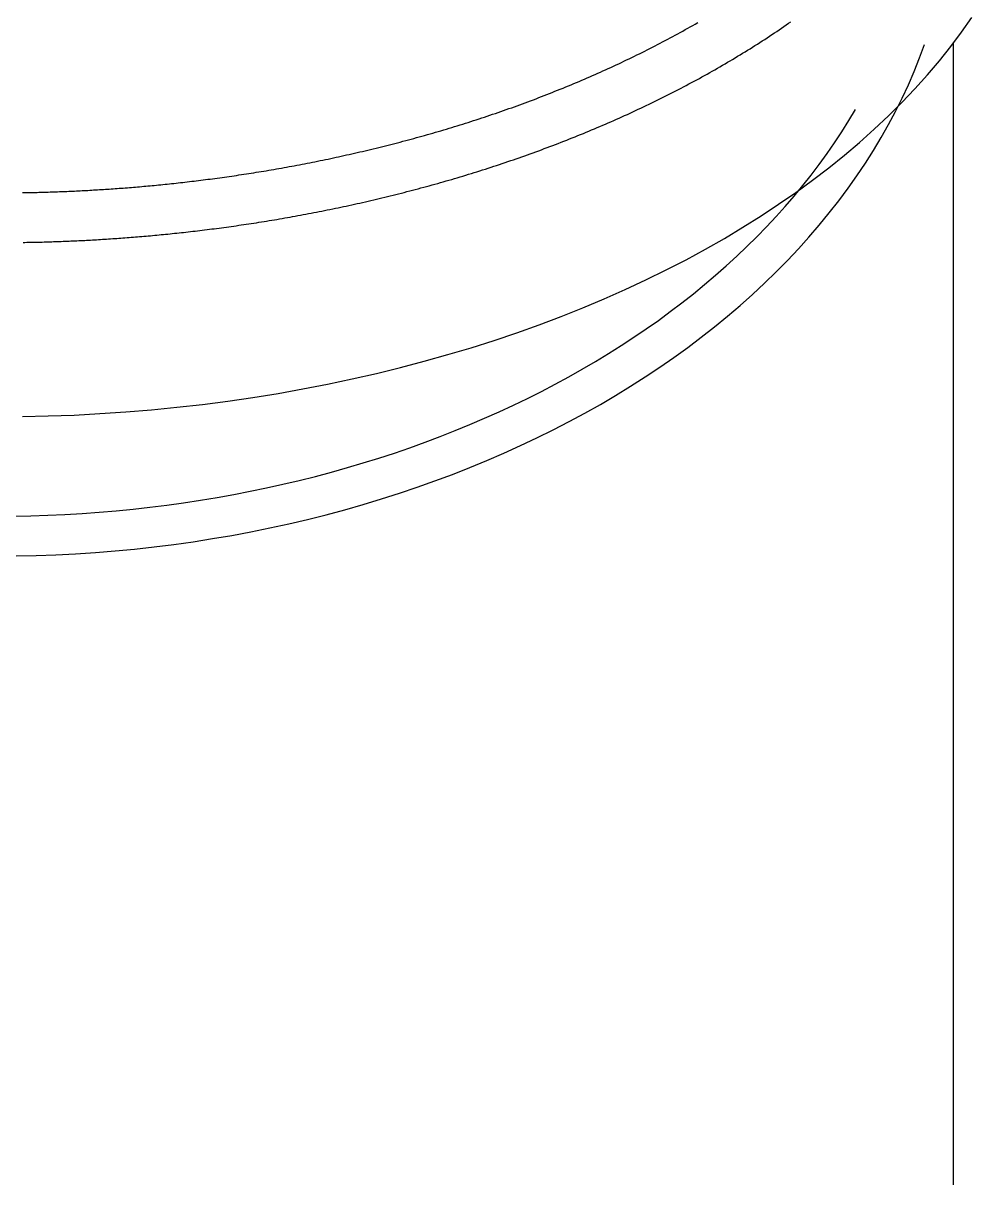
# Model space of a CAD drawing. Extents: x -9.8 to 51.7, y -19.1 to 44.1.
# Drawn here: x 42.36 to 49.1, y 26.22 to 34.47 of the extents above; entities that cross this region are included whole.
import ezdxf

# ---------------------------------------------------------------- set-up
doc = ezdxf.new("R2010")
doc.units = 0
doc.layers.get('0').update_dxf_attribs({"linetype": 'CONTINUOUS'})

msp = doc.modelspace()

# ---------------------------------------------------------------- linework, layer by layer
at = {"color": 7, "linetype": 'CONTINUOUS'}
msp.add_line((48.9695, 26.2211), (48.9695, 34.3346), dxfattribs=at)
for points in [[(42.3535, 31.6787, 0), (42.5375, 31.6828, 0), (42.7212, 31.6898, 0), (42.9046, 31.6994, 0), (43.0876, 31.7119, 0), (43.27, 31.7271, 0), (43.4517, 31.745, 0), (43.6326, 31.7656, 0), (43.8127, 31.789, 0), (43.9918, 31.8151, 0), (44.1698, 31.8438, 0), (44.3466, 31.8752, 0), (44.5221, 31.9093, 0), (44.6961, 31.946, 0), (44.8687, 31.9853, 0), (45.0396, 32.0272, 0), (45.2088, 32.0716, 0), (45.3761, 32.1186, 0), (45.5416, 32.1681, 0), (45.7049, 32.22, 0), (45.8662, 32.2744, 0), (46.0252, 32.3312, 0), (46.182, 32.3904, 0), (46.3362, 32.4519, 0), (46.488, 32.5157, 0), (46.6372, 32.5818, 0), (46.7837, 32.6501, 0), (46.9274, 32.7206, 0), (47.0683, 32.7932, 0), (47.2062, 32.868, 0), (47.341, 32.9447, 0), (47.4728, 33.0235, 0), (47.6013, 33.1042, 0), (47.7266, 33.1869, 0), (47.8485, 33.2714, 0), (47.9671, 33.3577, 0), (48.0821, 33.4458, 0), (48.1935, 33.5356, 0), (48.3014, 33.627, 0), (48.4055, 33.72, 0), (48.5059, 33.8146, 0), (48.6024, 33.9106, 0), (48.6951, 34.0081, 0), (48.7839, 34.1069, 0), (48.8687, 34.207, 0), (48.9494, 34.3084, 0), (49.026, 34.4109, 0), (49.0986, 34.5146, 0)], [(42.3102, 30.6884, 0), (42.4508, 30.6915, 0), (42.5913, 30.6966, 0), (42.7317, 30.7038, 0), (42.8718, 30.7131, 0), (43.0115, 30.7244, 0), (43.151, 30.7377, 0), (43.29, 30.7531, 0), (43.4285, 30.7705, 0), (43.5665, 30.7899, 0), (43.7039, 30.8114, 0), (43.8407, 30.8348, 0), (43.9767, 30.8603, 0), (44.1119, 30.8877, 0), (44.2464, 30.9171, 0), (44.3799, 30.9485, 0), (44.5125, 30.9818, 0), (44.644, 31.017, 0), (44.7746, 31.0542, 0), (44.904, 31.0933, 0), (45.0322, 31.1342, 0), (45.1592, 31.177, 0), (45.2849, 31.2217, 0), (45.4093, 31.2682, 0), (45.5323, 31.3165, 0), (45.6539, 31.3666, 0), (45.774, 31.4185, 0), (45.8925, 31.4721, 0), (46.0095, 31.5274, 0), (46.1248, 31.5844, 0), (46.2384, 31.6431, 0), (46.3502, 31.7035, 0), (46.4603, 31.7655, 0), (46.5685, 31.8291, 0), (46.6749, 31.8942, 0), (46.7793, 31.9609, 0), (46.8817, 32.0291, 0), (46.9822, 32.0988, 0), (47.0805, 32.1699, 0), (47.1768, 32.2425, 0), (47.2709, 32.3164, 0), (47.3628, 32.3917, 0), (47.4526, 32.4684, 0), (47.54, 32.5463, 0), (47.6252, 32.6255, 0), (47.708, 32.706, 0), (47.7884, 32.7876, 0), (47.8665, 32.8704, 0), (47.9421, 32.9543, 0), (48.0152, 33.0393, 0), (48.0858, 33.1254, 0), (48.1539, 33.2124, 0), (48.2194, 33.3005, 0), (48.2824, 33.3895, 0), (48.3427, 33.4793, 0), (48.4004, 33.5701, 0), (48.4554, 33.6617, 0), (48.5077, 33.754, 0), (48.5573, 33.8471, 0), (48.6042, 33.9409, 0), (48.6483, 34.0354, 0), (48.6896, 34.1305, 0), (48.7282, 34.2262, 0), (48.7639, 34.3224, 0)], [(42.2912, 30.971, 0), (42.4128, 30.9734, 0), (42.5344, 30.9773, 0), (42.6559, 30.9829, 0), (42.7772, 30.99, 0), (42.8983, 30.9987, 0), (43.0191, 31.009, 0), (43.1397, 31.0209, 0), (43.2599, 31.0343, 0), (43.3797, 31.0493, 0), (43.4992, 31.0659, 0), (43.6182, 31.084, 0), (43.7367, 31.1037, 0), (43.8546, 31.1249, 0), (43.972, 31.1476, 0), (44.0888, 31.1719, 0), (44.2049, 31.1977, 0), (44.3203, 31.225, 0), (44.435, 31.2538, 0), (44.549, 31.2841, 0), (44.6621, 31.3158, 0), (44.7744, 31.3491, 0), (44.8857, 31.3838, 0), (44.9962, 31.4199, 0), (45.1057, 31.4575, 0), (45.2142, 31.4965, 0), (45.3217, 31.5369, 0), (45.4281, 31.5787, 0), (45.5334, 31.6219, 0), (45.6375, 31.6664, 0), (45.7405, 31.7123, 0), (45.8422, 31.7595, 0), (45.9427, 31.8081, 0), (46.0419, 31.8579, 0), (46.1398, 31.9091, 0), (46.2364, 31.9615, 0), (46.3315, 32.0151, 0), (46.4253, 32.07, 0), (46.5176, 32.1261, 0), (46.6084, 32.1834, 0), (46.6977, 32.2419, 0), (46.7855, 32.3015, 0), (46.8717, 32.3623, 0), (46.9563, 32.4242, 0), (47.0393, 32.4871, 0), (47.1206, 32.5512, 0), (47.2002, 32.6162, 0), (47.2782, 32.6824, 0), (47.3544, 32.7495, 0), (47.4288, 32.8176, 0), (47.5014, 32.8866, 0), (47.5722, 32.9566, 0), (47.6412, 33.0275, 0), (47.7084, 33.0993, 0), (47.7736, 33.172, 0), (47.8369, 33.2455, 0), (47.8983, 33.3198, 0), (47.9578, 33.3949, 0), (48.0153, 33.4707, 0), (48.0708, 33.5473, 0), (48.1243, 33.6246, 0), (48.1758, 33.7026, 0), (48.2252, 33.7813, 0), (48.2726, 33.8606, 0)]]:
    msp.add_polyline3d(points, dxfattribs=at)
at = {"color": 7}
for points in [[(42.353, 33.2697, 0), (42.3661, 33.2699, 0), (42.3792, 33.2701, 0), (42.3923, 33.2703, 0), (42.4054, 33.2706, 0), (42.4185, 33.2708, 0), (42.4317, 33.2711, 0), (42.4448, 33.2714, 0), (42.4579, 33.2717, 0), (42.4711, 33.272, 0), (42.4842, 33.2724, 0), (42.4974, 33.2727, 0), (42.5106, 33.2731, 0), (42.5238, 33.2735, 0), (42.537, 33.2739, 0), (42.5502, 33.2743, 0), (42.5635, 33.2747, 0), (42.5767, 33.2752, 0), (42.59, 33.2756, 0), (42.6033, 33.2761, 0), (42.6166, 33.2766, 0), (42.6299, 33.2771, 0), (42.6432, 33.2777, 0), (42.6566, 33.2782, 0), (42.6699, 33.2788, 0), (42.6833, 33.2793, 0), (42.6968, 33.2799, 0), (42.7102, 33.2805, 0), (42.7237, 33.2812, 0), (42.7372, 33.2818, 0), (42.7507, 33.2825, 0), (42.7642, 33.2832, 0), (42.7778, 33.2838, 0), (42.7914, 33.2846, 0), (42.805, 33.2853, 0), (42.8187, 33.286, 0), (42.8324, 33.2868, 0), (42.8461, 33.2876, 0), (42.8598, 33.2884, 0), (42.8736, 33.2892, 0), (42.8874, 33.29, 0), (42.9013, 33.2909, 0), (42.9151, 33.2918, 0), (42.9291, 33.2926, 0), (42.943, 33.2935, 0), (42.957, 33.2945, 0), (42.971, 33.2954, 0), (42.9851, 33.2964, 0), (42.9992, 33.2974, 0), (43.0133, 33.2984, 0), (43.0275, 33.2994, 0), (43.0418, 33.3004, 0), (43.056, 33.3015, 0), (43.0703, 33.3026, 0), (43.0847, 33.3037, 0), (43.0991, 33.3048, 0), (43.1135, 33.3059, 0), (43.128, 33.3071, 0), (43.1426, 33.3083, 0), (43.1572, 33.3095, 0), (43.1718, 33.3108, 0), (43.1865, 33.312, 0), (43.2013, 33.3133, 0), (43.2161, 33.3146, 0), (43.2309, 33.3159, 0), (43.2458, 33.3173, 0), (43.2608, 33.3187, 0), (43.2758, 33.3201, 0), (43.2908, 33.3215, 0), (43.306, 33.323, 0), (43.3212, 33.3245, 0), (43.3364, 33.326, 0), (43.3517, 33.3275, 0), (43.3671, 33.3291, 0), (43.3825, 33.3306, 0), (43.398, 33.3323, 0), (43.4135, 33.3339, 0), (43.4292, 33.3356, 0), (43.4448, 33.3373, 0), (43.4606, 33.339, 0), (43.4764, 33.3408, 0), (43.4923, 33.3425, 0), (43.5083, 33.3444, 0), (43.5243, 33.3462, 0), (43.5404, 33.3481, 0), (43.5565, 33.35, 0), (43.5727, 33.3519, 0), (43.589, 33.3539, 0), (43.6054, 33.3559, 0), (43.6218, 33.3579, 0), (43.6382, 33.36, 0), (43.6548, 33.3621, 0), (43.6713, 33.3642, 0), (43.688, 33.3664, 0), (43.7047, 33.3686, 0), (43.7215, 33.3708, 0), (43.7383, 33.3731, 0), (43.7552, 33.3754, 0), (43.7721, 33.3777, 0), (43.7891, 33.3801, 0), (43.8062, 33.3825, 0), (43.8233, 33.3849, 0), (43.8405, 33.3874, 0), (43.8577, 33.3899, 0), (43.875, 33.3924, 0), (43.8923, 33.395, 0), (43.9097, 33.3976, 0), (43.9272, 33.4003, 0), (43.9446, 33.4029, 0), (43.9622, 33.4057, 0), (43.9797, 33.4084, 0), (43.9973, 33.4112, 0), (44.015, 33.414, 0), (44.0327, 33.4169, 0), (44.0505, 33.4198, 0), (44.0683, 33.4227, 0), (44.0861, 33.4257, 0), (44.104, 33.4287, 0), (44.1219, 33.4318, 0), (44.1399, 33.4349, 0), (44.1579, 33.438, 0), (44.1759, 33.4412, 0), (44.194, 33.4444, 0), (44.2121, 33.4476, 0), (44.2303, 33.4509, 0), (44.2485, 33.4542, 0), (44.2667, 33.4576, 0), (44.2849, 33.461, 0), (44.3033, 33.4644, 0), (44.3216, 33.4679, 0), (44.34, 33.4714, 0), (44.3584, 33.4749, 0), (44.3768, 33.4785, 0), (44.3953, 33.4821, 0), (44.4138, 33.4858, 0), (44.4323, 33.4895, 0), (44.4509, 33.4933, 0), (44.4695, 33.497, 0), (44.4881, 33.5009, 0), (44.5067, 33.5047, 0), (44.5254, 33.5086, 0), (44.5441, 33.5126, 0), (44.5629, 33.5166, 0), (44.5816, 33.5206, 0), (44.6004, 33.5246, 0), (44.6192, 33.5287, 0), (44.6381, 33.5329, 0), (44.6569, 33.5371, 0), (44.6758, 33.5413, 0), (44.6947, 33.5456, 0), (44.7136, 33.5499, 0), (44.7326, 33.5542, 0), (44.7516, 33.5586, 0), (44.7705, 33.563, 0), (44.7896, 33.5675, 0), (44.8086, 33.572, 0), (44.8276, 33.5766, 0), (44.8467, 33.5812, 0), (44.8658, 33.5858, 0), (44.8849, 33.5905, 0), (44.904, 33.5952, 0), (44.9231, 33.6, 0), (44.9423, 33.6048, 0), (44.9614, 33.6096, 0), (44.9806, 33.6145, 0), (44.9998, 33.6194, 0), (45.019, 33.6244, 0), (45.0382, 33.6294, 0), (45.0574, 33.6345, 0), (45.0767, 33.6396, 0), (45.0959, 33.6447, 0), (45.1152, 33.6499, 0), (45.1344, 33.6552, 0), (45.1537, 33.6604, 0), (45.173, 33.6657, 0), (45.1922, 33.6711, 0), (45.2115, 33.6765, 0), (45.2308, 33.682, 0), (45.2501, 33.6875, 0), (45.2694, 33.693, 0), (45.2887, 33.6986, 0), (45.3081, 33.7042, 0), (45.3274, 33.7099, 0), (45.3467, 33.7156, 0), (45.366, 33.7214, 0), (45.3853, 33.7272, 0), (45.4046, 33.733, 0), (45.424, 33.7389, 0), (45.4433, 33.7448, 0), (45.4626, 33.7508, 0), (45.4819, 33.7569, 0), (45.5012, 33.7629, 0), (45.5206, 33.7691, 0), (45.5399, 33.7752, 0), (45.5592, 33.7814, 0), (45.5785, 33.7877, 0), (45.5979, 33.794, 0), (45.6172, 33.8004, 0), (45.6365, 33.8068, 0), (45.6559, 33.8132, 0), (45.6752, 33.8197, 0), (45.6945, 33.8262, 0), (45.7138, 33.8328, 0), (45.7331, 33.8395, 0), (45.7525, 33.8461, 0), (45.7718, 33.8529, 0), (45.7911, 33.8596, 0), (45.8104, 33.8665, 0), (45.8297, 33.8733, 0), (45.849, 33.8802, 0), (45.8682, 33.8872, 0), (45.8875, 33.8942, 0), (45.9068, 33.9012, 0), (45.926, 33.9083, 0), (45.9453, 33.9155, 0), (45.9645, 33.9227, 0), (45.9837, 33.9299, 0), (46.003, 33.9372, 0), (46.0222, 33.9445, 0), (46.0414, 33.9519, 0), (46.0605, 33.9593, 0), (46.0797, 33.9667, 0), (46.0989, 33.9743, 0), (46.118, 33.9818, 0), (46.1371, 33.9894, 0), (46.1562, 33.9971, 0), (46.1753, 34.0048, 0), (46.1944, 34.0125, 0), (46.2135, 34.0203, 0), (46.2325, 34.0281, 0), (46.2516, 34.036, 0), (46.2706, 34.0439, 0), (46.2896, 34.0519, 0), (46.3085, 34.0599, 0), (46.3275, 34.068, 0), (46.3464, 34.0761, 0), (46.3654, 34.0842, 0), (46.3842, 34.0924, 0), (46.4031, 34.1007, 0), (46.422, 34.1089, 0), (46.4408, 34.1173, 0), (46.4596, 34.1257, 0), (46.4784, 34.1341, 0), (46.4971, 34.1426, 0), (46.5159, 34.1511, 0), (46.5346, 34.1597, 0), (46.5532, 34.1683, 0), (46.5719, 34.1769, 0), (46.5905, 34.1856, 0), (46.6091, 34.1944, 0), (46.6277, 34.2032, 0), (46.6462, 34.212, 0), (46.6647, 34.2209, 0), (46.6832, 34.2298, 0), (46.7017, 34.2388, 0), (46.7201, 34.2478, 0), (46.7385, 34.2569, 0), (46.7568, 34.266, 0), (46.7751, 34.2752, 0), (46.7934, 34.2844, 0), (46.8117, 34.2936, 0), (46.8299, 34.3029, 0), (46.8481, 34.3123, 0), (46.8662, 34.3216, 0), (46.8844, 34.3311, 0), (46.9024, 34.3405, 0), (46.9205, 34.3501, 0), (46.9385, 34.3596, 0), (46.9564, 34.3692, 0), (46.9743, 34.3789, 0), (46.9922, 34.3886, 0), (47.0101, 34.3983, 0), (47.0279, 34.4081, 0), (47.0456, 34.4179, 0), (47.0634, 34.4277, 0), (47.081, 34.4376, 0), (47.0987, 34.4476, 0), (47.1163, 34.4576, 0), (47.1338, 34.4676, 0), (47.1513, 34.4777, 0)], [(42.3584, 32.9161, 0), (42.3719, 32.9164, 0), (42.3854, 32.9166, 0), (42.3989, 32.9168, 0), (42.4124, 32.9171, 0), (42.4259, 32.9173, 0), (42.4395, 32.9176, 0), (42.453, 32.9179, 0), (42.4665, 32.9183, 0), (42.4801, 32.9186, 0), (42.4936, 32.9189, 0), (42.5072, 32.9193, 0), (42.5207, 32.9197, 0), (42.5343, 32.9201, 0), (42.5479, 32.9205, 0), (42.5615, 32.9209, 0), (42.5752, 32.9214, 0), (42.5888, 32.9218, 0), (42.6025, 32.9223, 0), (42.6162, 32.9228, 0), (42.6299, 32.9233, 0), (42.6436, 32.9238, 0), (42.6573, 32.9244, 0), (42.6711, 32.9249, 0), (42.6848, 32.9255, 0), (42.6986, 32.9261, 0), (42.7125, 32.9267, 0), (42.7263, 32.9274, 0), (42.7402, 32.928, 0), (42.7541, 32.9287, 0), (42.768, 32.9293, 0), (42.7819, 32.93, 0), (42.7959, 32.9308, 0), (42.8099, 32.9315, 0), (42.8239, 32.9322, 0), (42.838, 32.933, 0), (42.8521, 32.9338, 0), (42.8662, 32.9346, 0), (42.8804, 32.9354, 0), (42.8946, 32.9363, 0), (42.9088, 32.9371, 0), (42.9231, 32.938, 0), (42.9374, 32.9389, 0), (42.9517, 32.9398, 0), (42.9661, 32.9407, 0), (42.9805, 32.9417, 0), (42.9949, 32.9427, 0), (43.0094, 32.9437, 0), (43.0239, 32.9447, 0), (43.0385, 32.9457, 0), (43.0531, 32.9468, 0), (43.0677, 32.9478, 0), (43.0824, 32.9489, 0), (43.0972, 32.95, 0), (43.112, 32.9512, 0), (43.1268, 32.9523, 0), (43.1417, 32.9535, 0), (43.1566, 32.9547, 0), (43.1716, 32.956, 0), (43.1866, 32.9572, 0), (43.2017, 32.9585, 0), (43.2168, 32.9598, 0), (43.232, 32.9611, 0), (43.2473, 32.9624, 0), (43.2626, 32.9638, 0), (43.2779, 32.9652, 0), (43.2933, 32.9666, 0), (43.3088, 32.9681, 0), (43.3243, 32.9696, 0), (43.3399, 32.9711, 0), (43.3555, 32.9726, 0), (43.3712, 32.9741, 0), (43.387, 32.9757, 0), (43.4028, 32.9773, 0), (43.4187, 32.979, 0), (43.4346, 32.9806, 0), (43.4507, 32.9823, 0), (43.4668, 32.984, 0), (43.4829, 32.9858, 0), (43.4992, 32.9876, 0), (43.5155, 32.9894, 0), (43.5318, 32.9912, 0), (43.5483, 32.9931, 0), (43.5648, 32.995, 0), (43.5814, 32.9969, 0), (43.598, 32.9989, 0), (43.6147, 33.0009, 0), (43.6315, 33.0029, 0), (43.6483, 33.005, 0), (43.6652, 33.0071, 0), (43.6822, 33.0092, 0), (43.6992, 33.0114, 0), (43.7163, 33.0136, 0), (43.7334, 33.0158, 0), (43.7506, 33.0181, 0), (43.7679, 33.0203, 0), (43.7852, 33.0227, 0), (43.8026, 33.025, 0), (43.8201, 33.0274, 0), (43.8376, 33.0299, 0), (43.8552, 33.0324, 0), (43.8728, 33.0349, 0), (43.8905, 33.0374, 0), (43.9083, 33.04, 0), (43.9261, 33.0426, 0), (43.944, 33.0453, 0), (43.9619, 33.0479, 0), (43.9798, 33.0507, 0), (43.9978, 33.0534, 0), (44.0159, 33.0562, 0), (44.034, 33.0591, 0), (44.0522, 33.062, 0), (44.0704, 33.0649, 0), (44.0886, 33.0678, 0), (44.1069, 33.0708, 0), (44.1252, 33.0738, 0), (44.1436, 33.0769, 0), (44.1621, 33.08, 0), (44.1805, 33.0832, 0), (44.199, 33.0864, 0), (44.2176, 33.0896, 0), (44.2362, 33.0928, 0), (44.2548, 33.0961, 0), (44.2735, 33.0995, 0), (44.2922, 33.1029, 0), (44.311, 33.1063, 0), (44.3297, 33.1097, 0), (44.3486, 33.1132, 0), (44.3674, 33.1168, 0), (44.3863, 33.1204, 0), (44.4053, 33.124, 0), (44.4242, 33.1276, 0), (44.4433, 33.1313, 0), (44.4623, 33.1351, 0), (44.4814, 33.1388, 0), (44.5005, 33.1427, 0), (44.5196, 33.1465, 0), (44.5388, 33.1504, 0), (44.558, 33.1544, 0), (44.5772, 33.1583, 0), (44.5965, 33.1624, 0), (44.6158, 33.1664, 0), (44.6351, 33.1705, 0), (44.6544, 33.1747, 0), (44.6738, 33.1789, 0), (44.6932, 33.1831, 0), (44.7126, 33.1874, 0), (44.7321, 33.1917, 0), (44.7515, 33.196, 0), (44.771, 33.2004, 0), (44.7905, 33.2049, 0), (44.8101, 33.2094, 0), (44.8296, 33.2139, 0), (44.8492, 33.2185, 0), (44.8688, 33.2231, 0), (44.8885, 33.2277, 0), (44.9081, 33.2324, 0), (44.9278, 33.2372, 0), (44.9474, 33.2419, 0), (44.9671, 33.2468, 0), (44.9869, 33.2516, 0), (45.0066, 33.2566, 0), (45.0263, 33.2615, 0), (45.0461, 33.2665, 0), (45.0659, 33.2716, 0), (45.0857, 33.2766, 0), (45.1055, 33.2818, 0), (45.1253, 33.2869, 0), (45.1451, 33.2922, 0), (45.165, 33.2974, 0), (45.1848, 33.3027, 0), (45.2047, 33.3081, 0), (45.2246, 33.3135, 0), (45.2444, 33.3189, 0), (45.2643, 33.3244, 0), (45.2842, 33.33, 0), (45.3041, 33.3355, 0), (45.324, 33.3412, 0), (45.344, 33.3468, 0), (45.3639, 33.3525, 0), (45.3838, 33.3583, 0), (45.4037, 33.3641, 0), (45.4237, 33.37, 0), (45.4436, 33.3759, 0), (45.4635, 33.3818, 0), (45.4835, 33.3878, 0), (45.5034, 33.3938, 0), (45.5234, 33.3999, 0), (45.5433, 33.406, 0), (45.5632, 33.4122, 0), (45.5832, 33.4185, 0), (45.6031, 33.4247, 0), (45.6231, 33.431, 0), (45.643, 33.4374, 0), (45.663, 33.4438, 0), (45.6829, 33.4503, 0), (45.7029, 33.4568, 0), (45.7228, 33.4634, 0), (45.7428, 33.47, 0), (45.7628, 33.4766, 0), (45.7827, 33.4833, 0), (45.8027, 33.4901, 0), (45.8226, 33.4969, 0), (45.8426, 33.5037, 0), (45.8625, 33.5106, 0), (45.8825, 33.5176, 0), (45.9024, 33.5246, 0), (45.9223, 33.5316, 0), (45.9423, 33.5387, 0), (45.9622, 33.5458, 0), (45.9821, 33.553, 0), (46.002, 33.5603, 0), (46.0219, 33.5675, 0), (46.0418, 33.5749, 0), (46.0617, 33.5823, 0), (46.0816, 33.5897, 0), (46.1014, 33.5972, 0), (46.1213, 33.6047, 0), (46.1411, 33.6122, 0), (46.161, 33.6199, 0), (46.1808, 33.6275, 0), (46.2006, 33.6352, 0), (46.2204, 33.643, 0), (46.2402, 33.6508, 0), (46.2599, 33.6587, 0), (46.2797, 33.6666, 0), (46.2994, 33.6745, 0), (46.3192, 33.6825, 0), (46.3389, 33.6906, 0), (46.3585, 33.6987, 0), (46.3782, 33.7068, 0), (46.3979, 33.715, 0), (46.4175, 33.7232, 0), (46.4371, 33.7315, 0), (46.4567, 33.7398, 0), (46.4763, 33.7482, 0), (46.4959, 33.7567, 0), (46.5154, 33.7651, 0), (46.5349, 33.7737, 0), (46.5544, 33.7822, 0), (46.5739, 33.7909, 0), (46.5933, 33.7995, 0), (46.6127, 33.8082, 0), (46.6321, 33.817, 0), (46.6515, 33.8258, 0), (46.6709, 33.8347, 0), (46.6902, 33.8436, 0), (46.7095, 33.8525, 0), (46.7287, 33.8615, 0), (46.748, 33.8706, 0), (46.7672, 33.8797, 0), (46.7864, 33.8888, 0), (46.8055, 33.898, 0), (46.8246, 33.9073, 0), (46.8437, 33.9166, 0), (46.8628, 33.9259, 0), (46.8818, 33.9353, 0), (46.9008, 33.9447, 0), (46.9198, 33.9542, 0), (46.9387, 33.9637, 0), (46.9576, 33.9733, 0), (46.9765, 33.9829, 0), (46.9953, 33.9926, 0), (47.0141, 34.0023, 0), (47.0328, 34.0121, 0), (47.0516, 34.0219, 0), (47.0702, 34.0317, 0), (47.0889, 34.0416, 0), (47.1075, 34.0516, 0), (47.126, 34.0616, 0), (47.1445, 34.0716, 0), (47.163, 34.0817, 0), (47.1815, 34.0918, 0), (47.1998, 34.102, 0), (47.2182, 34.1122, 0), (47.2365, 34.1224, 0), (47.2548, 34.1327, 0), (47.273, 34.1431, 0), (47.2912, 34.1535, 0), (47.3093, 34.1639, 0), (47.3274, 34.1744, 0), (47.3454, 34.1849, 0), (47.3634, 34.1955, 0), (47.3814, 34.2061, 0), (47.3993, 34.2167, 0), (47.4172, 34.2274, 0), (47.435, 34.2381, 0), (47.4527, 34.2489, 0), (47.4704, 34.2597, 0), (47.4881, 34.2705, 0), (47.5057, 34.2814, 0), (47.5232, 34.2924, 0), (47.5408, 34.3033, 0), (47.5582, 34.3143, 0), (47.5756, 34.3254, 0), (47.593, 34.3365, 0), (47.6103, 34.3476, 0), (47.6275, 34.3588, 0), (47.6447, 34.37, 0), (47.6618, 34.3812, 0), (47.6789, 34.3925, 0), (47.6959, 34.4039, 0), (47.7129, 34.4152, 0), (47.7298, 34.4266, 0), (47.7466, 34.4381, 0), (47.7634, 34.4495, 0), (47.7802, 34.461, 0), (47.7968, 34.4726, 0), (47.8134, 34.4842, 0)]]:
    msp.add_polyline3d(points, dxfattribs=at)

doc.saveas('drawing.dxf')
